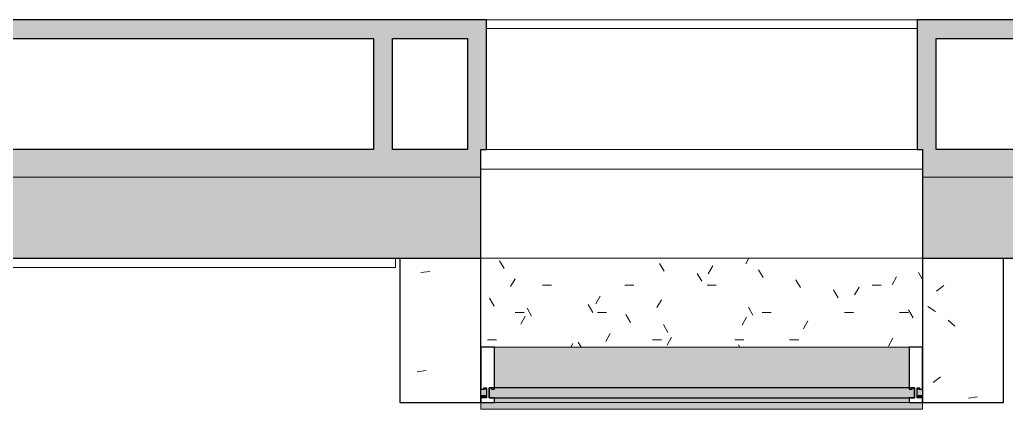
# Model space of a CAD drawing. Header units: millimetres. Extents: x 155927 to 326028, y -36033 to 97293.
# Drawn here: x 193902 to 197552, y 8409 to 9850 of the extents above; entities that cross this region are included whole.
import ezdxf

# ---------------------------------------------------------------- set-up
doc = ezdxf.new("R2010")
doc.units = ezdxf.units.MM
doc.header["$MEASUREMENT"] = 0
for name, color, linetype, lineweight in [('A-GLAZ', 7, 'CONTINUOUS', 9), ('A-GLAZ-CURT', 7, 'CONTINUOUS', 9), ('A-WALL', 7, 'CONTINUOUS', 9), ('A-WALL-PATT', 7, 'CONTINUOUS', 9), ('I-WALL', 7, 'CONTINUOUS', 9)]:
    doc.layers.add(name, color=color, linetype=linetype, lineweight=lineweight)

msp = doc.modelspace()

# ---------------------------------------------------------------- hatches: boundary and pattern name
at = {"layer": 'A-GLAZ'}
for points in [[(195658.8, 8488.1), (197192.8, 8488.1), (197192.8, 8638.1), (195658.8, 8638.1)], [(197212.8, 8450.6), (197212.8, 8488.1), (195638.8, 8488.1), (195638.8, 8450.6), (196301.3, 8450.6)], [(197192.8, 8433.6), (197192.8, 8450.6), (195658.8, 8450.6), (195658.8, 8433.6), (196301.3, 8433.6)]]:
    msp.add_hatch(color=256, dxfattribs=at).paths.add_polyline_path(points, flags=0)
h = msp.add_hatch(color=256, dxfattribs=at)
h.paths.add_polyline_path([(197222.8, 8459.9), (197242.8, 8459.9), (197242.8, 8482.6), (197222.8, 8482.6)], flags=0)
h.paths.add_polyline_path([(195628.8, 8459.9), (195628.8, 8482.6), (195608.8, 8482.6), (195608.8, 8459.9), (195620, 8459.9)], flags=0)
h = msp.add_hatch(color=256, dxfattribs=at)
h.paths.add_polyline_path([(197223.9, 8482.6), (197231.6, 8482.6), (197231.6, 8488.1), (197222.8, 8488.1), (197222.8, 8482.6)], flags=0)
h.paths.add_polyline_path([(195620, 8482.6), (195628.8, 8482.6), (195628.8, 8488.1), (195620, 8488.1)], flags=0)
h = msp.add_hatch(color=256, dxfattribs=at)
h.paths.add_polyline_path([(197242.8, 8455.6), (197242.8, 8457.7), (197222.8, 8457.7), (197222.8, 8455.6)], flags=0)
h.paths.add_polyline_path([(195608.8, 8455.6), (195628.8, 8455.6), (195628.8, 8457.7), (195608.8, 8457.7)], flags=0)
h = msp.add_hatch(color=256, dxfattribs=at)
h.paths.add_polyline_path([(197242.8, 8408.6), (197242.8, 8433.6), (195608.8, 8433.6), (195608.8, 8408.6), (197222.8, 8408.6)], flags=0)
h.paths.add_polyline_path([(197222.8, 8450.6), (197242.8, 8450.6), (197242.8, 8455.6), (197222.8, 8455.6)], flags=0)
h.paths.add_polyline_path([(195608.8, 8450.6), (195628.8, 8450.6), (195628.8, 8455.6), (195608.8, 8455.6)], flags=0)
at = {"layer": 'A-WALL-PATT'}
for points in [[(195211.3, 9780.1), (195281.3, 9780.1), (195281.3, 9850.1), (192942.8, 9850.1), (192942.8, 9780.1), (195088.1, 9780.1)], [(195558.8, 9780.1), (195558.8, 9850.1), (195281.3, 9850.1), (195281.3, 9780.1)], [(195628.8, 9369.6), (195628.8, 9850.1), (195558.8, 9850.1), (195558.8, 9369.6), (195608.8, 9369.6)], [(197514.5, 9780.1), (197909, 9780.1), (197909, 9850.1), (197222.8, 9850.1), (197222.8, 9780.1), (197292.8, 9780.1)], [(195281.3, 9369.6), (195281.3, 9780.1), (195211.3, 9780.1), (195211.3, 9369.6)], [(197292.8, 9369.6), (197292.8, 9780.1), (197222.8, 9780.1), (197222.8, 9369.6), (197242.8, 9369.6)]]:
    msp.add_hatch(color=256, dxfattribs=at).paths.add_polyline_path(points, flags=0)
h = msp.add_hatch(color=256, dxfattribs=at)
h.paths.add_polyline_path([(207033.8, 9267.6), (207033.8, 9369.6), (202692.8, 9369.6), (202692.8, 9267.6), (206916.5, 9267.6)], flags=0)
h.paths.add_polyline_path([(199908.8, 9267.6), (199908.8, 9369.6), (197242.8, 9369.6), (197242.8, 9267.6), (198727.6, 9267.6)], flags=0)
h.paths.add_polyline_path([(195088.1, 9267.6), (195608.8, 9267.6), (195608.8, 9369.6), (192942.8, 9369.6), (192942.8, 9267.6), (193875, 9267.6)], flags=0)
h.paths.add_polyline_path([(190158.8, 9267.6), (190158.8, 9369.6), (189923.2, 9369.6), (189923.2, 9267.6)], flags=0)
h = msp.add_hatch(color=256, dxfattribs=at)
h.paths.add_polyline_path([(226158.8, 8967.6), (226158.8, 9267.6), (224992.8, 9267.6), (224992.8, 8967.6), (225417.2, 8967.6)], flags=0)
h.paths.add_polyline_path([(222990.9, 8967.6), (223358.8, 8967.6), (223358.8, 9267.6), (222192.8, 9267.6), (222192.8, 8967.6)], flags=0)
h.paths.add_polyline_path([(215258.8, 8967.6), (215258.8, 9267.6), (213567.8, 9267.6), (213567.8, 8967.6)], flags=0)
h.paths.add_polyline_path([(207033.8, 8967.6), (207033.8, 9267.6), (202692.8, 9267.6), (202692.8, 8967.6), (206006.6, 8967.6)], flags=0)
h.paths.add_polyline_path([(199908.8, 8967.6), (199908.8, 9267.6), (197242.8, 9267.6), (197242.8, 8967.6), (198727.6, 8967.6)], flags=0)
h.paths.add_polyline_path([(195608.8, 8967.6), (195608.8, 9267.6), (192942.8, 9267.6), (192942.8, 8967.6), (193875, 8967.6)], flags=0)
h.paths.add_polyline_path([(190158.8, 8967.6), (190158.8, 9267.6), (187692.8, 9267.6), (187692.8, 8967.6), (189022.3, 8967.6)], flags=0)
h.paths.add_polyline_path([(184908.8, 8967.6), (184908.8, 9267.6), (183567.8, 9267.6), (183567.8, 8967.6), (184169.7, 8967.6)], flags=0)
h.paths.add_polyline_path([(179283.8, 8967.6), (179283.8, 9267.6), (177567.8, 9267.6), (177567.8, 8967.6)], flags=0)
h.paths.add_polyline_path([(165783.8, 8967.6), (165783.8, 9267.6), (164242.8, 9267.6), (164242.8, 8967.6), (164759.1, 8967.6)], flags=0)
h.paths.add_polyline_path([(162332.8, 8967.6), (162608.8, 8967.6), (162608.8, 9267.6), (161817.8, 9267.6), (161817.8, 8967.6)], flags=0)
h.paths.add_polyline_path([(157533.8, 8967.6), (157533.8, 9267.6), (156460.8, 9267.6), (156460.8, 8967.6), (157480.1, 8967.6)], flags=0)

# ---------------------------------------------------------------- linework, layer by layer
at = {"layer": 'A-GLAZ'}
for p, q in [((197222.8, 9817.6), (195628.8, 9817.6)), ((195608.8, 9297.6), (197242.8, 9297.6)), ((195608.8, 8967.6), (197242.8, 8967.6)), ((197192.8, 8638.1), (195658.8, 8638.1)), ((195628.8, 8482.6), (195620, 8482.6)), ((197231.6, 8482.6), (197222.8, 8482.6)), ((195628.8, 8459.9), (195608.8, 8459.9)), ((195628.8, 8457.7), (195608.8, 8457.7)), ((195628.8, 8455.6), (195608.8, 8455.6)), ((195608.8, 8408.6), (195608.8, 8433.6)), ((195658.8, 8433.6), (197192.8, 8433.6)), ((197242.8, 8459.9), (197222.8, 8459.9)), ((197242.8, 8457.7), (197222.8, 8457.7)), ((197242.8, 8455.6), (197222.8, 8455.6)), ((197242.8, 8433.6), (197242.8, 8408.6)), ((195608.8, 8408.6), (197242.8, 8408.6))]:
    msp.add_line(p, q, dxfattribs=at)
at = {"layer": 'A-GLAZ', "lineweight": 30}
for p, q in [((195308.8, 8967.6), (195308.8, 8433.6)), ((195608.8, 8433.6), (195608.8, 8967.6)), ((197242.8, 8967.6), (197242.8, 8433.6)), ((197542.8, 8433.6), (197542.8, 8967.6)), ((195658.8, 8638.1), (195608.8, 8638.1)), ((195608.8, 8638.1), (195608.8, 8482.6)), ((195658.8, 8482.6), (195658.8, 8638.1)), ((197242.8, 8638.1), (197192.8, 8638.1)), ((197192.8, 8638.1), (197192.8, 8482.6)), ((197242.8, 8482.6), (197242.8, 8638.1)), ((195608.8, 8482.6), (195620, 8482.6)), ((195620, 8482.6), (195620, 8488.1)), ((195620, 8488.1), (195628.8, 8488.1)), ((195628.8, 8488.1), (195628.8, 8450.6)), ((195638.8, 8450.6), (195638.8, 8488.1)), ((195638.8, 8488.1), (195647.6, 8488.1)), ((197212.8, 8488.1), (195638.8, 8488.1)), ((195638.8, 8488.1), (195638.8, 8450.6)), ((195647.6, 8488.1), (195647.6, 8482.6)), ((195647.6, 8482.6), (195658.8, 8482.6)), ((197192.8, 8482.6), (197204, 8482.6)), ((197204, 8482.6), (197204, 8488.1)), ((197204, 8488.1), (197212.8, 8488.1)), ((197212.8, 8488.1), (197212.8, 8450.6)), ((197212.8, 8450.6), (197212.8, 8488.1)), ((197222.8, 8450.6), (197222.8, 8488.1)), ((197222.8, 8488.1), (197231.6, 8488.1)), ((197231.6, 8488.1), (197231.6, 8482.6)), ((197231.6, 8482.6), (197242.8, 8482.6)), ((195308.8, 8433.6), (195608.8, 8433.6)), ((195628.8, 8450.6), (195608.8, 8450.6)), ((195608.8, 8450.6), (195608.8, 8433.6)), ((195608.8, 8433.6), (195658.8, 8433.6)), ((195658.8, 8450.6), (195638.8, 8450.6)), ((195638.8, 8450.6), (197212.8, 8450.6)), ((195658.8, 8433.6), (195658.8, 8450.6)), ((197192.8, 8450.6), (197192.8, 8433.6)), ((197212.8, 8450.6), (197192.8, 8450.6)), ((197192.8, 8433.6), (197242.8, 8433.6)), ((197242.8, 8450.6), (197222.8, 8450.6)), ((197242.8, 8433.6), (197242.8, 8450.6)), ((197242.8, 8433.6), (197542.8, 8433.6))]:
    msp.add_line(p, q, dxfattribs=at)
at = {"layer": 'A-GLAZ', "linetype": 'Continuous'}
for p, q in [((195694.5, 8929.4), (195677.7, 8958.4)), ((196286.8, 8919.4), (196270, 8948.5)), ((196600.4, 8967.6), (196588.5, 8947.1)), ((195386.1, 8914.4), (195419.4, 8918.8)), ((196425.6, 8882.2), (196408.8, 8911.3)), ((196466.5, 8939), (196449.7, 8909.9)), ((196652.4, 8895.9), (196635.6, 8924.9)), ((197242.8, 8889.2), (197227.9, 8914.9)), ((195735.4, 8891.8), (195718.6, 8862.8)), ((196791.2, 8858.7), (196774.4, 8887.7)), ((197146.8, 8898.1), (197130.1, 8869.1)), ((195836.6, 8868.4), (195870.1, 8868.4)), ((196141.4, 8868.4), (196174.9, 8868.4)), ((196446.2, 8868.4), (196479.7, 8868.4)), ((196929.9, 8821.5), (196913.2, 8850.5)), ((197008, 8860.9), (196991.3, 8831.9)), ((197055.8, 8868.4), (197089.3, 8868.4)), ((197294.9, 8845.9), (197321.5, 8866.3)), ((195657.3, 8790.6), (195640.5, 8819.7)), ((196050.1, 8827.4), (196033.4, 8798.4)), ((196276.9, 8813.8), (196260.1, 8784.8)), ((195735, 8766.8), (195768.5, 8766.8)), ((195796.1, 8753.4), (195779.3, 8782.5)), ((196022.8, 8767), (196006.1, 8796.1)), ((196039.8, 8766.8), (196073.3, 8766.8)), ((196615.2, 8757.1), (196598.4, 8786.1)), ((196649.4, 8766.8), (196682.9, 8766.8)), ((196954.2, 8766.8), (196987.7, 8766.8)), ((197157.4, 8766.8), (197190.9, 8766.8)), ((197207.5, 8747.1), (197190.8, 8776.1)), ((197262.3, 8788.7), (197290.6, 8770.7)), ((195772.6, 8753), (195755.8, 8724)), ((196161.6, 8729.8), (196144.9, 8758.9)), ((196591.7, 8749.4), (196574.9, 8720.3)), ((196818.5, 8735.8), (196801.7, 8706.7)), ((197337.5, 8738.2), (197362.2, 8715.6)), ((196087.3, 8688.6), (196070.6, 8659.6)), ((196300.4, 8692.7), (196283.7, 8721.7)), ((195633.4, 8665.2), (195666.9, 8665.2)), ((195948.5, 8651.4), (195940.9, 8638.1)), ((195980, 8638.1), (195968.9, 8657.3)), ((196243, 8665.2), (196276.5, 8665.2)), ((196314.1, 8675), (196297.3, 8646)), ((196547.8, 8665.2), (196581.3, 8665.2)), ((196751, 8665.2), (196784.5, 8665.2)), ((197133.2, 8671.4), (197116.5, 8642.3)), ((196566.5, 8638.1), (196561.2, 8647.3)), ((195373.2, 8547.1), (195406.4, 8551.5)), ((197282.5, 8507.7), (197309.1, 8528.1)), ((197413.2, 8450.2), (197446.4, 8454.6))]:
    msp.add_line(p, q, dxfattribs=at)
at = {"layer": 'A-GLAZ-CURT', "lineweight": 20}
for p, q in [((195292.8, 8967.6), (193058.8, 8967.6)), ((195292.8, 8933.6), (195292.8, 8967.6)), ((193058.8, 8933.6), (195292.8, 8933.6))]:
    msp.add_line(p, q, dxfattribs=at)
at = {"layer": 'A-WALL'}
for p, q in [((195608.8, 9267.6), (192942.8, 9267.6)), ((199908.8, 9267.6), (197242.8, 9267.6)), ((197242.8, 8967.6), (195608.8, 8967.6))]:
    msp.add_line(p, q, dxfattribs=at)
at = {"layer": 'A-WALL', "lineweight": 30}
for p, q in [((195608.8, 8967.6), (195608.8, 9267.6)), ((197242.8, 9267.6), (197242.8, 8967.6)), ((192942.8, 8967.6), (195608.8, 8967.6)), ((197242.8, 8967.6), (199908.8, 8967.6))]:
    msp.add_line(p, q, dxfattribs=at)
at = {"layer": 'I-WALL', "lineweight": 30}
for p, q in [((195281.3, 9850.1), (192942.8, 9850.1)), ((195558.8, 9850.1), (195281.3, 9850.1)), ((195628.8, 9850.1), (195558.8, 9850.1)), ((195628.8, 9369.6), (195628.8, 9850.1)), ((197800.8, 9850.1), (197222.8, 9850.1)), ((197222.8, 9850.1), (197222.8, 9780.1)), ((193012.8, 9780.1), (195211.3, 9780.1)), ((195211.3, 9780.1), (195211.3, 9369.6)), ((195281.3, 9780.1), (195558.8, 9780.1)), ((195281.3, 9369.6), (195281.3, 9780.1)), ((195558.8, 9780.1), (195558.8, 9369.6)), ((197222.8, 9780.1), (197222.8, 9369.6)), ((197292.8, 9369.6), (197292.8, 9780.1)), ((197292.8, 9780.1), (197909, 9780.1)), ((195211.3, 9369.6), (192942.8, 9369.6)), ((195558.8, 9369.6), (195281.3, 9369.6)), ((195608.8, 9369.6), (195628.8, 9369.6)), ((195608.8, 9267.6), (195608.8, 9369.6)), ((197222.8, 9369.6), (197242.8, 9369.6)), ((197242.8, 9369.6), (197242.8, 9267.6)), ((199908.8, 9369.6), (197292.8, 9369.6))]:
    msp.add_line(p, q, dxfattribs=at)
at = {"layer": 'I-WALL'}
for p, q in [((195628.8, 9850.1), (197222.8, 9850.1)), ((195628.8, 9369.6), (197222.8, 9369.6)), ((192942.8, 9267.6), (195608.8, 9267.6)), ((197242.8, 9267.6), (199908.8, 9267.6))]:
    msp.add_line(p, q, dxfattribs=at)

doc.saveas('drawing.dxf')
